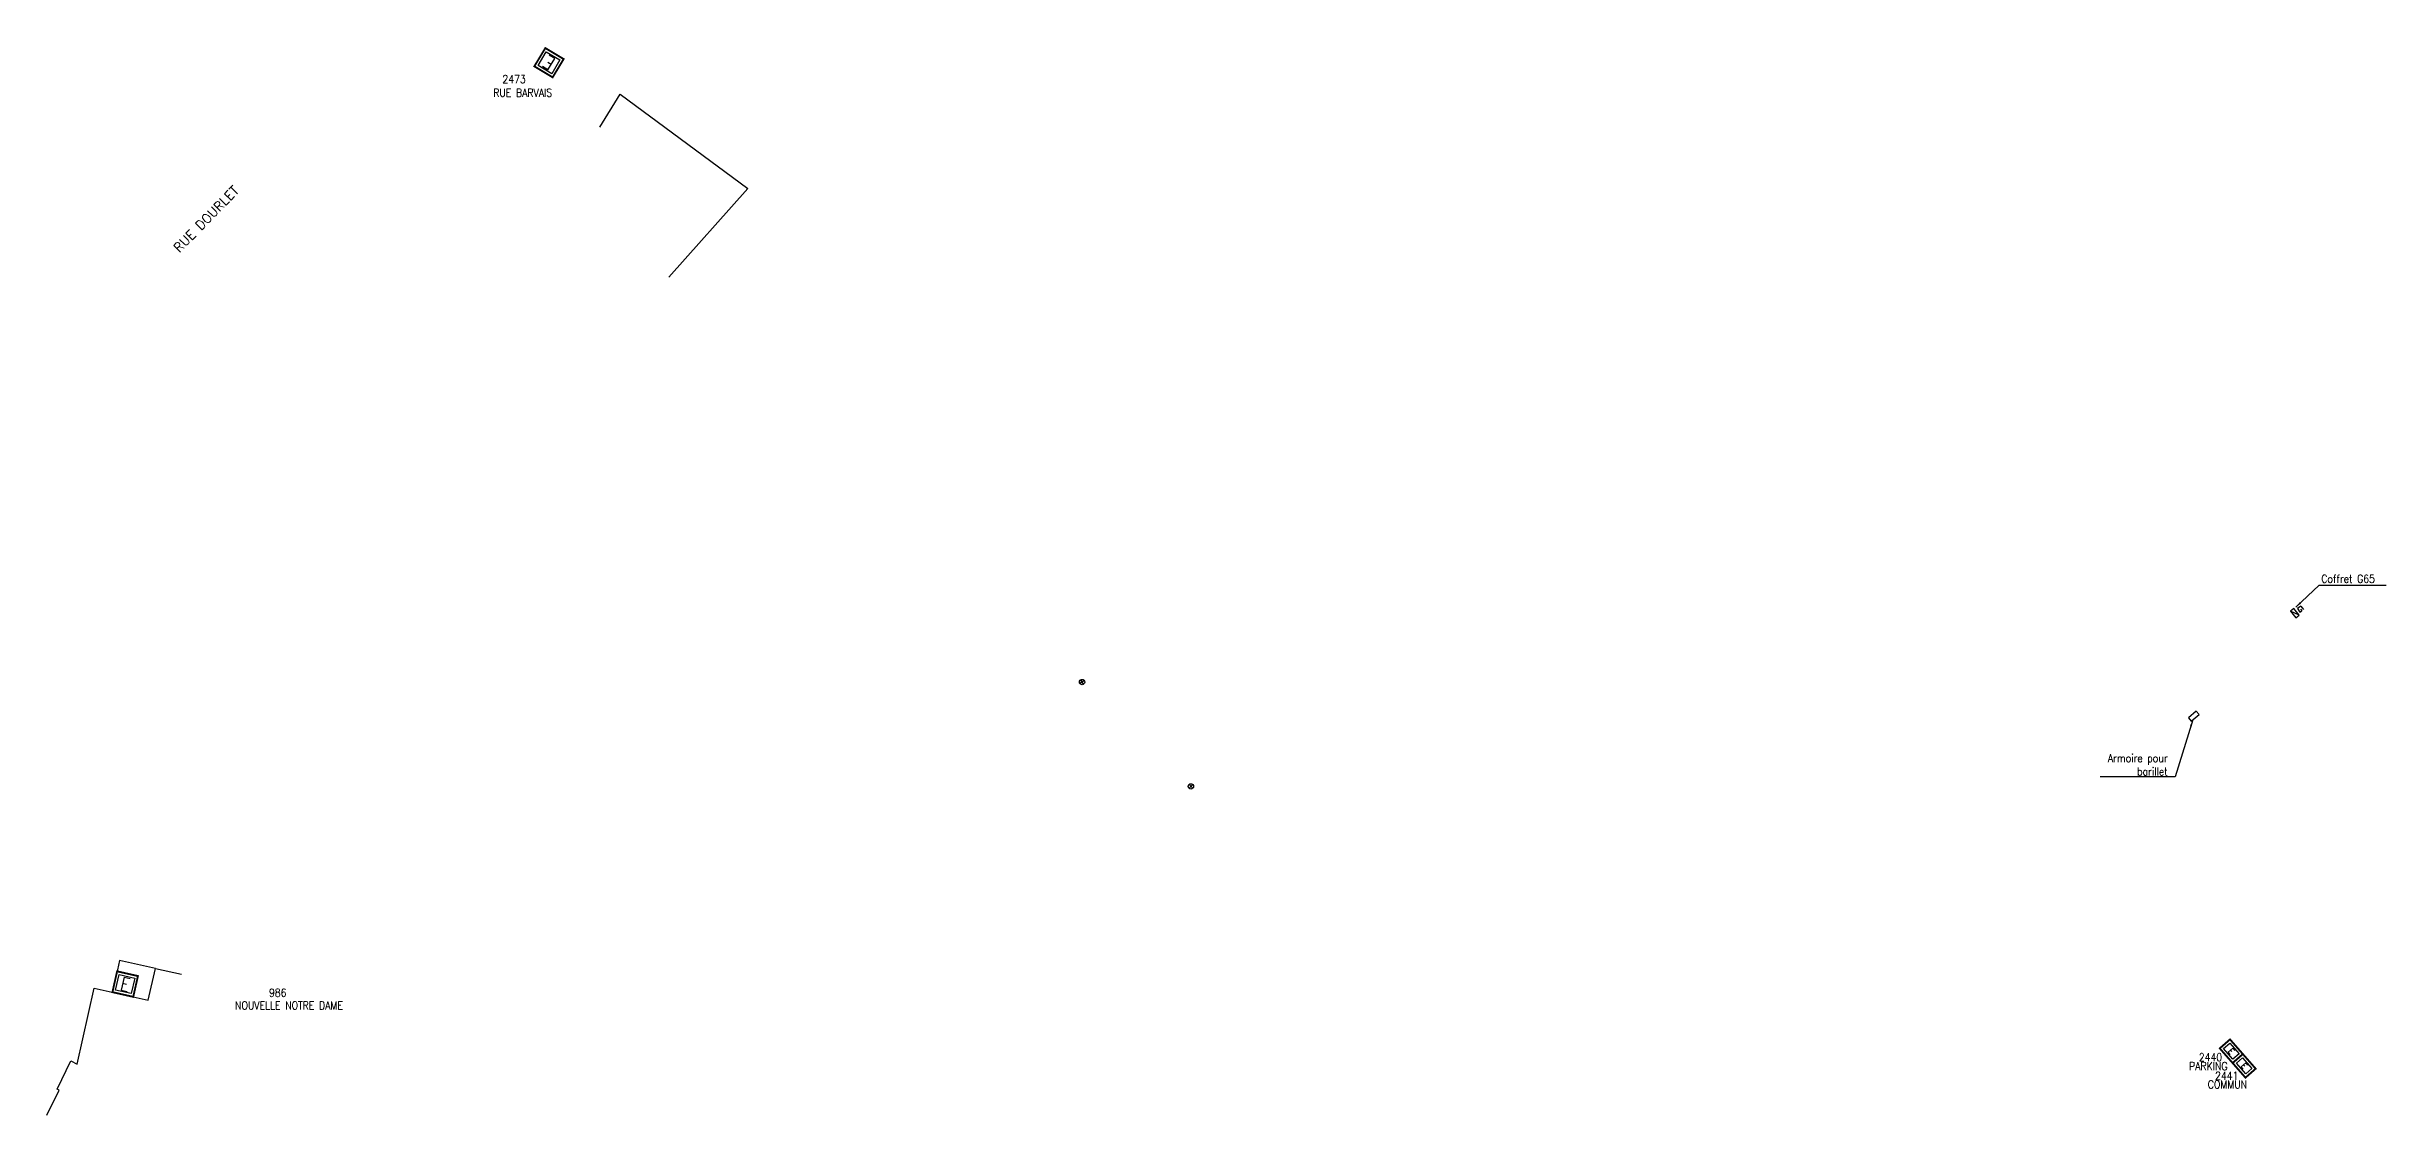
# Model space of a CAD drawing. Header units: millimetres. Extents: x 156017 to 156998, y 122999 to 123991.
# Drawn here: x 156016.7 to 156455.3, y 122998.9 to 123199.2 of the extents above; entities that cross this region are included whole.
import ezdxf
from ezdxf.enums import TextEntityAlignment as Align

# ---------------------------------------------------------------- set-up
doc = ezdxf.new("R2010")
doc.units = ezdxf.units.MM
doc.layers.get('0').update_dxf_attribs({"linetype": 'CONTINUOUS'})
for name, color, linetype in [('BB01', 7, 'CONTINUOUS'), ('L_140', 3, 'CONTINUOUS'), ('M_200', 7, 'CONTINUOUS'), ('W0100', 7, 'CONTINUOUS'), ('W0432', 7, 'CONTINUOUS'), ('W0469', 7, 'CONTINUOUS'), ('W0989', 7, 'CONTINUOUS')]:
    doc.layers.add(name, color=color, linetype=linetype)
doc.styles.add('M_ROMANS', font='ROMANS.shx', dxfattribs={"width": 0.75})
doc.styles.get("Standard").update_dxf_attribs({"font": 'romans.shx', "width": 0.85})
doc.dimstyles.get("Standard").update_dxf_attribs({"dimtxt": 1.5, "dimasz": 1.2, "dimexe": 0.625, "dimexo": 0.625, "dimgap": 0.25, "dimtad": 1, "dimdec": 1, "dimzin": 0, "dimdsep": 46, "dimtxsty": 'Standard', "dimcen": -0.5, "dimadec": 0, "dimazin": 0, "dimtfac": 1, "dimtdec": 1, "dimtmove": 0, "dimatfit": 3, "dimfxl": 0, "dimtolj": 1, "dimtzin": 0, "dimarcsym": 0})

# ---------------------------------------------------------------- blocks, each defined once
blk = doc.blocks.new('M_200_56')
at = {"color": 0, "linetype": 'Continuous', "const_width": 0.35, "flags": 128}
blk.add_lwpolyline([(2, 2), (2, -2), (-2, -2), (-2, 2)], close=True, dxfattribs=at)
at = {"color": 0, "linetype": 'Continuous'}
blk.add_lwpolyline([(-1.5, 1.5), (1.5, 1.5), (1.5, -1.5), (-1.5, -1.5)], close=True, dxfattribs=at)
at = {"color": 0, "linetype": 'Continuous', "width": 0.85}
blk.add_text('E', height=2.5, dxfattribs=at).set_placement((0, 0), align=Align.MIDDLE_CENTER)
for tag, p in [('NUM', (0, 15.06)), ('NOM', (0, 8.65))]:
    blk.add_attdef(tag, text='', height=4, dxfattribs=at).set_placement(p, align=Align.MIDDLE)
at = {"color": 0, "linetype": 'Continuous', "style": 'M_ROMANS', "width": 0.75, "flags": 3}
for tag, p in [('DEF_LEG', (-0.13, -4.99)), ('DEF_COUP', (-0.13, -7.49)), ('DEF_TYPE', (-0.13, -9.99))]:
    blk.add_attdef(tag, text='', height=1.2, dxfattribs=at).set_placement(p, align=Align.MIDDLE)
blk = doc.blocks.new('*U4')
at = {"layer": 'M_200', "color": 0, "linetype": 'Continuous', "const_width": 0.35, "flags": 128}
blk.add_lwpolyline([(3.65, 2.55), (3.65, 0), (0, 0), (0, 2.55)], close=True, dxfattribs=at)
at = {"layer": 'M_200', "color": 0, "linetype": 'Continuous'}
blk.add_lwpolyline([(0.5, 2.05), (3.15, 2.05), (3.15, 0.5), (0.5, 0.5)], close=True, dxfattribs=at)
at = {"layer": 'M_200', "insert": (1.83, 1.28), "char_height": 1.13, "width": 1.4722, "attachment_point": 5}
blk.add_mtext('E', dxfattribs=at)
at = {"layer": 'M_200', "color": 0, "linetype": 'Continuous', "width": 0.85}
for tag, p in [('NUM', (2, 17.06)), ('NOM', (2, 10.65))]:
    blk.add_attdef(tag, text='', height=4, dxfattribs=at).set_placement(p, align=Align.MIDDLE)
at = {"layer": 'M_200', "color": 0, "linetype": 'Continuous', "style": 'M_ROMANS', "width": 0.75, "flags": 3}
for tag, p in [('DEF_LEG', (1.87, -2.99)), ('DEF_COUP', (1.87, -5.49)), ('DEF_TYPE', (1.87, -7.99))]:
    blk.add_attdef(tag, text='', height=1.2, dxfattribs=at).set_placement(p, align=Align.MIDDLE)
blk = doc.blocks.new('*U5')
at = {"layer": 'M_200', "color": 0, "linetype": 'Continuous', "const_width": 0.35, "flags": 128}
blk.add_lwpolyline([(3.65, 2.55), (3.65, 0), (0, 0), (0, 2.55)], close=True, dxfattribs=at)
at = {"layer": 'M_200', "color": 0, "linetype": 'Continuous'}
blk.add_lwpolyline([(0.5, 2.05), (3.15, 2.05), (3.15, 0.5), (0.5, 0.5)], close=True, dxfattribs=at)
at = {"layer": 'M_200', "insert": (1.83, 1.28), "char_height": 1.13, "width": 1.4627, "attachment_point": 5}
blk.add_mtext('E', dxfattribs=at)
at = {"layer": 'M_200', "color": 0, "linetype": 'Continuous', "width": 0.85}
for tag, p in [('NUM', (2, 17.06)), ('NOM', (2, 10.65))]:
    blk.add_attdef(tag, text='', height=4, dxfattribs=at).set_placement(p, align=Align.MIDDLE)
at = {"layer": 'M_200', "color": 0, "linetype": 'Continuous', "style": 'M_ROMANS', "width": 0.75, "flags": 3}
for tag, p in [('DEF_LEG', (1.87, -2.99)), ('DEF_COUP', (1.87, -5.49)), ('DEF_TYPE', (1.87, -7.99))]:
    blk.add_attdef(tag, text='', height=1.2, dxfattribs=at).set_placement(p, align=Align.MIDDLE)
blk = doc.blocks.new('T469')
at = {"color": 0, "linetype": 'Continuous', "flags": 128}
for points in [[(-0.35, 0.35), (0.35, -0.35)], [(-0.35, -0.35), (0.35, 0.35)]]:
    blk.add_lwpolyline(points, dxfattribs=at)
at = {"color": 0, "linetype": 'Continuous'}
blk.add_circle((0, 0), 0.5, dxfattribs=at)
blk = doc.blocks.new('M_200_59')
at = {"layer": 'M_200', "color": 0, "linetype": 'Continuous', "const_width": 0.35, "flags": 128}
blk.add_lwpolyline([(4, 4), (4, 0), (0, 0), (0, 4)], close=True, dxfattribs=at)
at = {"layer": 'M_200', "color": 0, "linetype": 'Continuous'}
blk.add_lwpolyline([(0.5, 3.5), (3.5, 3.5), (3.5, 0.5), (0.5, 0.5)], close=True, dxfattribs=at)
at = {"layer": 'M_200', "insert": (2, 2), "char_height": 2.5, "width": 4, "attachment_point": 5}
blk.add_mtext('E', dxfattribs=at)
at = {"layer": 'M_200', "color": 0, "linetype": 'Continuous', "width": 0.85}
for tag, p in [('NUM', (2, 17.06)), ('NOM', (2, 10.65))]:
    blk.add_attdef(tag, text='', height=4, dxfattribs=at).set_placement(p, align=Align.MIDDLE)
at = {"layer": 'M_200', "color": 0, "linetype": 'Continuous', "style": 'M_ROMANS', "width": 0.75, "flags": 3}
for tag, p in [('DEF_LEG', (1.87, -2.99)), ('DEF_COUP', (1.87, -5.49)), ('DEF_TYPE', (1.87, -7.99))]:
    blk.add_attdef(tag, text='', height=1.2, dxfattribs=at).set_placement(p, align=Align.MIDDLE)
blk = doc.blocks.new('T432')
at = {"flags": 128}
for points in [[(0.8, 0.8), (-0.8, 0.8)], [(-0.8, 0.8), (-0.8, 0)], [(0.8, 0.8), (-0.8, 0)], [(-0.8, 0), (0.8, 0)], [(-0.4, 2.1), (-0.4, 1.3)], [(-0.4, 1.3), (0.4, 1.3)], [(-0.39, 2.1), (0.41, 2.1)], [(0, 1.7), (0.4, 1.7)], [(0.4, 1.3), (0.4, 1.7)], [(0.8, 0), (0.8, 0.8)]]:
    blk.add_lwpolyline(points, dxfattribs=at)

msp = doc.modelspace()

# ---------------------------------------------------------------- linework, layer by layer
at = {"layer": 'BB01', "color": 252, "flags": 128}
for points in [[(156016.73, 122998.86), (156019.04, 123003.54), (156018.64, 123003.74), (156021.25, 123009.03), (156022.42, 123008.45), (156025.61, 123022.7), (156035.76, 123020.42), (156037.1, 123026.39), (156041.98, 123025.3)], [(156037.1, 123026.39), (156030.36, 123027.9), (156029.96, 123026.1), (156029.03, 123021.93)]]:
    msp.add_lwpolyline(points, dxfattribs=at)
at = {"layer": 'L_140', "color": 7, "linetype": 'Continuous'}
msp.add_lwpolyline([(156418.71, 123072.73), (156420.19, 123074), (156419.66, 123074.62), (156418.18, 123073.35)], close=True, dxfattribs=at)
at = {"layer": 'W0100', "color": 252, "flags": 128}
msp.add_lwpolyline([(156120.4, 123184.12), (156124.21, 123190.33), (156148.13, 123172.61), (156133.31, 123156.02)], dxfattribs=at)

# ---------------------------------------------------------------- block references
at = {"layer": 'M_200'}
ref = msp.add_blockref('M_200_59', (156113.61, 123196.91), dxfattribs=dict(at, rotation=148.9729167794218))
ref.add_attrib('NUM', '2473', dxfattribs={"color": 0, "linetype": 'Continuous', "height": 1.5, "width": 0.85}).set_placement((156104.32, 123193.14), align=Align.MIDDLE)
ref.add_attrib('NOM', 'RUE BARVAIS', dxfattribs={"color": 0, "linetype": 'Continuous', "height": 1.5, "width": 0.85}).set_placement((156105.94, 123190.6), align=Align.MIDDLE)
at = {"layer": 'M_200', "color": 0}
ref = msp.add_blockref('M_200_56', (156031.42, 123023.45), dxfattribs=dict(at, rotation=347.3632991306103))
ref.add_attrib('NUM', '986', dxfattribs={"layer": '0', "color": 0, "linetype": 'Continuous', "height": 1.5, "width": 0.85}).set_placement((156060.02, 123021.83), align=Align.MIDDLE)
ref.add_attrib('NOM', 'NOUVELLE NOTRE DAME', dxfattribs={"layer": '0', "color": 0, "linetype": 'Continuous', "height": 1.5, "width": 0.85}).set_placement((156062.13, 123019.45), align=Align.MIDDLE)
at = {"layer": 'M_200'}
ref = msp.add_blockref('*U4', (156424.06, 123011.4), dxfattribs=dict(at, rotation=311.1891636702148))
ref.add_attrib('NUM', '2440', dxfattribs={"color": 0, "linetype": 'Continuous', "height": 1.5, "width": 0.85}).set_placement((156422.32, 123009.73), align=Align.MIDDLE)
ref.add_attrib('NOM', 'PARKING', dxfattribs={"color": 0, "linetype": 'Continuous', "height": 1.5, "width": 0.85}).set_placement((156421.91, 123008.06), align=Align.MIDDLE)
ref = msp.add_blockref('*U5', (156426.47, 123008.65), dxfattribs=dict(at, rotation=311.1891636702148))
ref.add_attrib('NUM', '2441', dxfattribs={"color": 0, "linetype": 'Continuous', "height": 1.5, "width": 0.85}).set_placement((156425.37, 123006.26), align=Align.MIDDLE)
ref.add_attrib('NOM', 'COMMUN', dxfattribs={"color": 0, "linetype": 'Continuous', "height": 1.5, "width": 0.85}).set_placement((156425.5, 123004.63), align=Align.MIDDLE)
at = {"layer": 'W0432', "rotation": 307.3186686225487}
msp.add_blockref('T432', (156437.82, 123092.75), dxfattribs=at)
at = {"layer": 'W0469', "rotation": 167.325523079024}
msp.add_blockref('T469', (156210.8, 123080.09), dxfattribs=at)
at = {"layer": 'W0469'}
msp.add_blockref('T469', (156231.19, 123060.52), dxfattribs=at)

# ---------------------------------------------------------------- texts
at = {"layer": 'L_140', "color": 7, "linetype": 'Continuous', "insert": (156414.29, 123062.58), "char_height": 1.5, "attachment_point": 9}
msp.add_mtext('Armoire pour\\Pbarillet', dxfattribs=at)
at = {"layer": 'W0432', "linetype": 'Continuous', "insert": (156443.09, 123100.2), "char_height": 1.5, "attachment_point": 1}
msp.add_mtext('Coffret G65', dxfattribs=at)
at = {"layer": 'W0989'}
msp.add_text('RUE DOURLET', height=1.75, rotation=45.6596, dxfattribs=at).set_placement((156046.6, 123166.91), align=Align.MIDDLE)

# ---------------------------------------------------------------- leaders
at = {"layer": 'L_140', "color": 7, "linetype": 'Continuous', "annotation_type": 0, "has_hookline": 1, "hookline_direction": 1, "text_width": 12.63}
msp.add_leader([(156419.01, 123072.99), (156415.67, 123062.33), (156414.54, 123062.33)], dimstyle='Standard', override={"dimgap": 0.25, "dimtad": 1}, dxfattribs=at)
at = {"layer": 'W0432', "linetype": 'Continuous', "annotation_type": 0, "has_hookline": 1, "hookline_direction": 0, "text_width": 11.11}
msp.add_leader([(156438.31, 123094.12), (156442.7, 123098.27), (156443.9, 123098.27)], dimstyle='Standard', override={"dimgap": 0.25, "dimtad": 1}, dxfattribs=at)

doc.saveas('drawing.dxf')
